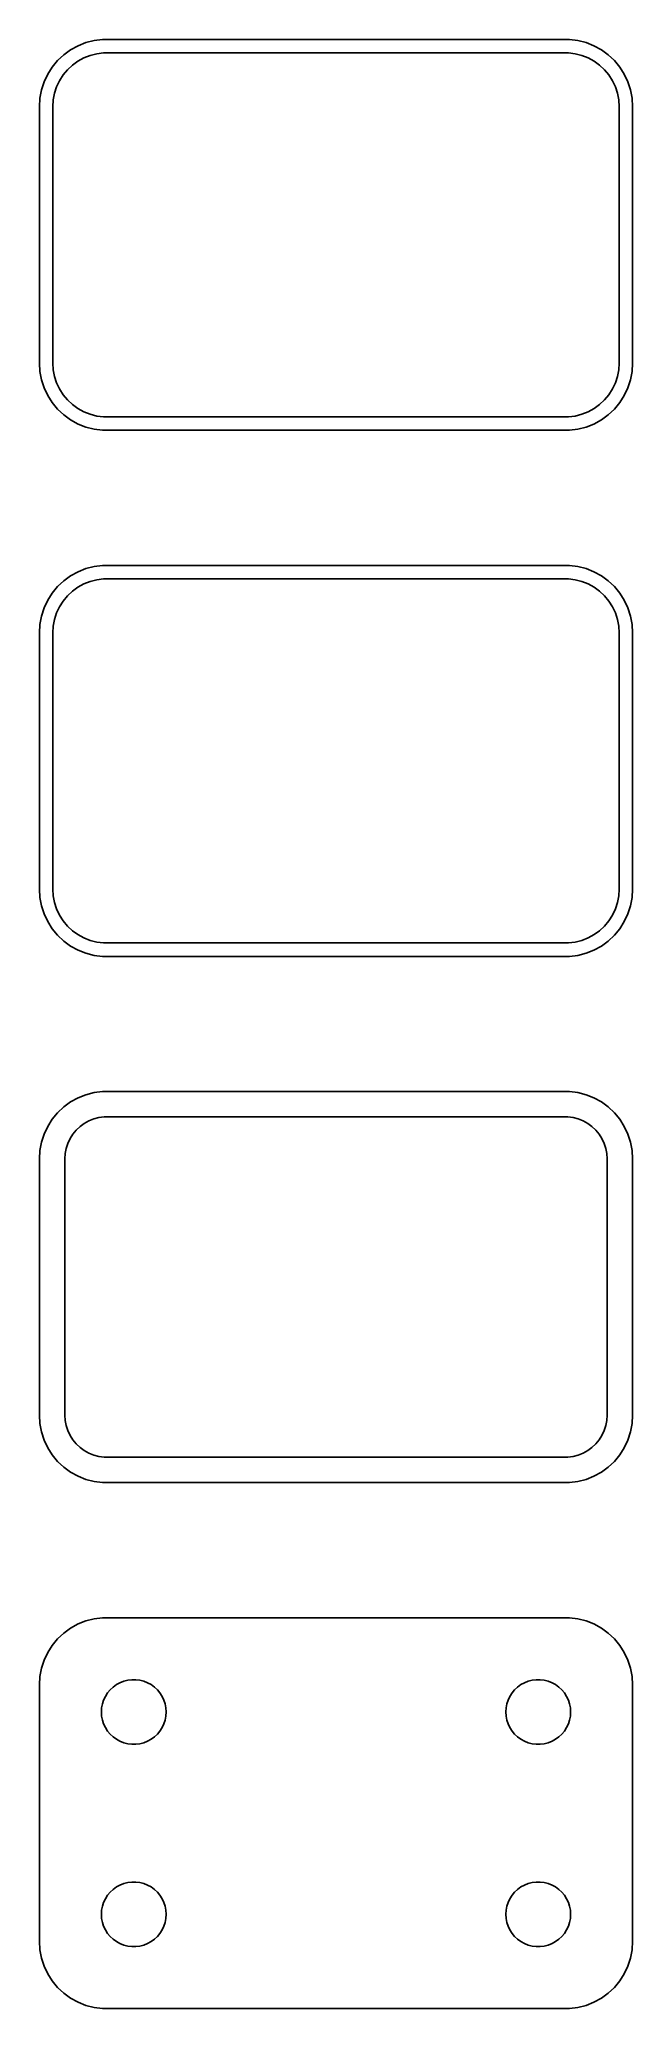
# Model space of a CAD drawing. Header units: metres. Extents: x -22 to 22, y 142 to 287.
import ezdxf

# ---------------------------------------------------------------- set-up
doc = ezdxf.new("R2010")
doc.units = ezdxf.units.M

msp = doc.modelspace()

# ---------------------------------------------------------------- linework, layer by layer
for p, q in [((-20.1871, 286.353), (-20.6448, 285.923)), ((-19.6791, 286.722), (-20.1871, 286.353)), ((-19.1289, 287.024), (-19.6791, 286.722)), ((-18.5451, 287.255), (-19.1289, 287.024)), ((-18.7031, 286.119), (-18.2361, 286.304)), ((-17.9369, 287.411), (-18.5451, 287.255)), ((-18.2361, 286.304), (-17.7495, 286.429)), ((-17.3139, 287.49), (-17.9369, 287.411)), ((-17.7495, 286.429), (-17.2512, 286.492)), ((17.3139, 287.49), (-17.3139, 287.49)), ((-17.2512, 286.492), (17.2512, 286.492)), ((17.2512, 286.492), (17.7495, 286.429)), ((17.9369, 287.411), (17.3139, 287.49)), ((17.7495, 286.429), (18.2361, 286.304)), ((18.5451, 287.255), (17.9369, 287.411)), ((18.2361, 286.304), (18.7031, 286.119)), ((19.1289, 287.024), (18.5451, 287.255)), ((19.6791, 286.722), (19.1289, 287.024)), ((20.1871, 286.353), (19.6791, 286.722)), ((20.6448, 285.923), (20.1871, 286.353)), ((-21.3815, 284.909), (-21.6489, 284.341)), ((-21.0451, 285.439), (-21.3815, 284.909)), ((-20.6448, 285.923), (-21.0451, 285.439)), ((-20.5052, 284.427), (-20.2361, 284.851)), ((-20.2361, 284.851), (-19.9159, 285.238)), ((-19.9159, 285.238), (-19.5497, 285.582)), ((-19.5497, 285.582), (-19.1433, 285.877)), ((-19.1433, 285.877), (-18.7031, 286.119)), ((18.7031, 286.119), (19.1433, 285.877)), ((19.1433, 285.877), (19.5497, 285.582)), ((19.5497, 285.582), (19.9159, 285.238)), ((19.9159, 285.238), (20.2361, 284.851)), ((20.2361, 284.851), (20.5052, 284.427)), ((21.0451, 285.439), (20.6448, 285.923)), ((21.3815, 284.909), (21.0451, 285.439)), ((21.6489, 284.341), (21.3815, 284.909)), ((-21.8429, 283.743), (-21.9606, 283.127)), ((-21.6489, 284.341), (-21.8429, 283.743)), ((-20.9684, 283.001), (-20.8743, 283.495)), ((-20.8743, 283.495), (-20.7191, 283.972)), ((-20.7191, 283.972), (-20.5052, 284.427)), ((20.5052, 284.427), (20.7191, 283.972)), ((20.7191, 283.972), (20.8743, 283.495)), ((20.8743, 283.495), (20.9684, 283.001)), ((21.8429, 283.743), (21.6489, 284.341)), ((21.9606, 283.127), (21.8429, 283.743)), ((-21.9606, 283.127), (-22, 282.5)), ((-22, 282.5), (-22, 263.5)), ((-21, 282.5), (-20.9684, 283.001)), ((-21, 263.5), (-21, 282.5)), ((20.9684, 283.001), (21, 282.5)), ((21, 282.5), (21, 263.5)), ((22, 282.5), (21.9606, 283.127)), ((22, 263.5), (22, 282.5)), ((-22, 263.5), (-21.9606, 262.873)), ((-21.9606, 262.873), (-21.8429, 262.257)), ((-20.9684, 262.999), (-21, 263.5)), ((-20.8743, 262.505), (-20.9684, 262.999)), ((20.9684, 262.999), (20.8743, 262.505)), ((21, 263.5), (20.9684, 262.999)), ((21.8429, 262.257), (21.9606, 262.873)), ((21.9606, 262.873), (22, 263.5)), ((-21.8429, 262.257), (-21.6489, 261.659)), ((-21.6489, 261.659), (-21.3815, 261.091)), ((-20.7191, 262.028), (-20.8743, 262.505)), ((-20.5052, 261.573), (-20.7191, 262.028)), ((-20.2361, 261.149), (-20.5052, 261.573)), ((20.5052, 261.573), (20.2361, 261.149)), ((20.7191, 262.028), (20.5052, 261.573)), ((20.8743, 262.505), (20.7191, 262.028)), ((21.3815, 261.091), (21.6489, 261.659)), ((21.6489, 261.659), (21.8429, 262.257)), ((-21.3815, 261.091), (-21.0451, 260.561)), ((-21.0451, 260.561), (-20.6448, 260.077)), ((-20.6448, 260.077), (-20.1871, 259.647)), ((-19.9159, 260.762), (-20.2361, 261.149)), ((-19.5497, 260.418), (-19.9159, 260.762)), ((-19.1433, 260.123), (-19.5497, 260.418)), ((-18.7031, 259.881), (-19.1433, 260.123)), ((-18.2361, 259.696), (-18.7031, 259.881)), ((18.7031, 259.881), (18.2361, 259.696)), ((19.1433, 260.123), (18.7031, 259.881)), ((19.5497, 260.418), (19.1433, 260.123)), ((19.9159, 260.762), (19.5497, 260.418)), ((20.2361, 261.149), (19.9159, 260.762)), ((20.1871, 259.647), (20.6448, 260.077)), ((20.6448, 260.077), (21.0451, 260.561)), ((21.0451, 260.561), (21.3815, 261.091)), ((-20.1871, 259.647), (-19.6791, 259.278)), ((-19.6791, 259.278), (-19.1289, 258.976)), ((-19.1289, 258.976), (-18.5451, 258.745)), ((-18.5451, 258.745), (-17.9369, 258.589)), ((-17.7495, 259.571), (-18.2361, 259.696)), ((-17.9369, 258.589), (-17.3139, 258.51)), ((-17.2512, 259.508), (-17.7495, 259.571)), ((-17.3139, 258.51), (17.3139, 258.51)), ((17.2512, 259.508), (-17.2512, 259.508)), ((17.7495, 259.571), (17.2512, 259.508)), ((17.3139, 258.51), (17.9369, 258.589)), ((18.2361, 259.696), (17.7495, 259.571)), ((17.9369, 258.589), (18.5451, 258.745)), ((18.5451, 258.745), (19.1289, 258.976)), ((19.1289, 258.976), (19.6791, 259.278)), ((19.6791, 259.278), (20.1871, 259.647)), ((-18.5451, 248.255), (-19.1289, 248.024)), ((-17.9369, 248.411), (-18.5451, 248.255)), ((-17.3139, 248.49), (-17.9369, 248.411)), ((17.3139, 248.49), (-17.3139, 248.49)), ((17.9369, 248.411), (17.3139, 248.49)), ((18.5451, 248.255), (17.9369, 248.411)), ((19.1289, 248.024), (18.5451, 248.255)), ((-20.6448, 246.923), (-21.0451, 246.439)), ((-20.1871, 247.353), (-20.6448, 246.923)), ((-19.6791, 247.722), (-20.1871, 247.353)), ((-19.1289, 248.024), (-19.6791, 247.722)), ((-19.5497, 246.582), (-19.1433, 246.877)), ((-19.1433, 246.877), (-18.7031, 247.119)), ((-18.7031, 247.119), (-18.2361, 247.304)), ((-18.2361, 247.304), (-17.7495, 247.429)), ((-17.7495, 247.429), (-17.2512, 247.492)), ((-17.2512, 247.492), (17.2512, 247.492)), ((17.2512, 247.492), (17.7495, 247.429)), ((17.7495, 247.429), (18.2361, 247.304)), ((18.2361, 247.304), (18.7031, 247.119)), ((18.7031, 247.119), (19.1433, 246.877)), ((19.6791, 247.722), (19.1289, 248.024)), ((19.1433, 246.877), (19.5497, 246.582)), ((20.1871, 247.353), (19.6791, 247.722)), ((20.6448, 246.923), (20.1871, 247.353)), ((21.0451, 246.439), (20.6448, 246.923)), ((-21.6489, 245.341), (-21.8429, 244.743)), ((-21.3815, 245.909), (-21.6489, 245.341)), ((-21.0451, 246.439), (-21.3815, 245.909)), ((-20.7191, 244.972), (-20.5052, 245.427)), ((-20.5052, 245.427), (-20.2361, 245.851)), ((-20.2361, 245.851), (-19.9159, 246.238)), ((-19.9159, 246.238), (-19.5497, 246.582)), ((19.5497, 246.582), (19.9159, 246.238)), ((19.9159, 246.238), (20.2361, 245.851)), ((20.2361, 245.851), (20.5052, 245.427)), ((20.5052, 245.427), (20.7191, 244.972)), ((21.3815, 245.909), (21.0451, 246.439)), ((21.6489, 245.341), (21.3815, 245.909)), ((21.8429, 244.743), (21.6489, 245.341)), ((-21.9606, 244.127), (-22, 243.5)), ((-21.8429, 244.743), (-21.9606, 244.127)), ((-21, 243.5), (-20.9684, 244.001)), ((-20.9684, 244.001), (-20.8743, 244.495)), ((-20.8743, 244.495), (-20.7191, 244.972)), ((20.7191, 244.972), (20.8743, 244.495)), ((20.8743, 244.495), (20.9684, 244.001)), ((20.9684, 244.001), (21, 243.5)), ((21.9606, 244.127), (21.8429, 244.743)), ((22, 243.5), (21.9606, 244.127)), ((-22, 243.5), (-22, 224.5)), ((-21, 224.5), (-21, 243.5)), ((21, 243.5), (21, 224.5)), ((22, 224.5), (22, 243.5)), ((-22, 224.5), (-21.9606, 223.873)), ((-21.9606, 223.873), (-21.8429, 223.257)), ((-20.9684, 223.999), (-21, 224.5)), ((-20.8743, 223.505), (-20.9684, 223.999)), ((-20.7191, 223.028), (-20.8743, 223.505)), ((20.8743, 223.505), (20.7191, 223.028)), ((20.9684, 223.999), (20.8743, 223.505)), ((21, 224.5), (20.9684, 223.999)), ((21.8429, 223.257), (21.9606, 223.873)), ((21.9606, 223.873), (22, 224.5)), ((-21.8429, 223.257), (-21.6489, 222.659)), ((-21.6489, 222.659), (-21.3815, 222.091)), ((-21.3815, 222.091), (-21.0451, 221.561)), ((-20.5052, 222.573), (-20.7191, 223.028)), ((-20.2361, 222.149), (-20.5052, 222.573)), ((-19.9159, 221.762), (-20.2361, 222.149)), ((20.2361, 222.149), (19.9159, 221.762)), ((20.5052, 222.573), (20.2361, 222.149)), ((20.7191, 223.028), (20.5052, 222.573)), ((21.0451, 221.561), (21.3815, 222.091)), ((21.3815, 222.091), (21.6489, 222.659)), ((21.6489, 222.659), (21.8429, 223.257)), ((-21.0451, 221.561), (-20.6448, 221.077)), ((-20.6448, 221.077), (-20.1871, 220.647)), ((-20.1871, 220.647), (-19.6791, 220.278)), ((-19.5497, 221.418), (-19.9159, 221.762)), ((-19.1433, 221.123), (-19.5497, 221.418)), ((-18.7031, 220.881), (-19.1433, 221.123)), ((-18.2361, 220.696), (-18.7031, 220.881)), ((-17.7495, 220.571), (-18.2361, 220.696)), ((-17.2512, 220.508), (-17.7495, 220.571)), ((17.2512, 220.508), (-17.2512, 220.508)), ((17.7495, 220.571), (17.2512, 220.508)), ((18.2361, 220.696), (17.7495, 220.571)), ((18.7031, 220.881), (18.2361, 220.696)), ((19.1433, 221.123), (18.7031, 220.881)), ((19.5497, 221.418), (19.1433, 221.123)), ((19.9159, 221.762), (19.5497, 221.418)), ((19.6791, 220.278), (20.1871, 220.647)), ((20.1871, 220.647), (20.6448, 221.077)), ((20.6448, 221.077), (21.0451, 221.561)), ((-19.6791, 220.278), (-19.1289, 219.976)), ((-19.1289, 219.976), (-18.5451, 219.745)), ((-18.5451, 219.745), (-17.9369, 219.589)), ((-17.9369, 219.589), (-17.3139, 219.51)), ((-17.3139, 219.51), (17.3139, 219.51)), ((17.3139, 219.51), (17.9369, 219.589)), ((17.9369, 219.589), (18.5451, 219.745)), ((18.5451, 219.745), (19.1289, 219.976)), ((19.1289, 219.976), (19.6791, 220.278)), ((-19.1289, 209.024), (-19.6791, 208.722)), ((-18.5451, 209.255), (-19.1289, 209.024)), ((-17.9369, 209.411), (-18.5451, 209.255)), ((-17.3139, 209.49), (-17.9369, 209.411)), ((17.3139, 209.49), (-17.3139, 209.49)), ((17.9369, 209.411), (17.3139, 209.49)), ((18.5451, 209.255), (17.9369, 209.411)), ((19.1289, 209.024), (18.5451, 209.255)), ((19.6791, 208.722), (19.1289, 209.024)), ((-21.0451, 207.439), (-21.3815, 206.909)), ((-20.6448, 207.923), (-21.0451, 207.439)), ((-20.1871, 208.353), (-20.6448, 207.923)), ((-19.6791, 208.722), (-20.1871, 208.353)), ((-18.668, 207.128), (-18.3254, 207.317)), ((-18.3254, 207.317), (-17.9619, 207.461)), ((-17.9619, 207.461), (-17.5833, 207.558)), ((-17.5833, 207.558), (-17.1954, 207.607)), ((-17.1954, 207.607), (17.1954, 207.607)), ((17.1954, 207.607), (17.5833, 207.558)), ((17.5833, 207.558), (17.9619, 207.461)), ((17.9619, 207.461), (18.3254, 207.317)), ((18.3254, 207.317), (18.668, 207.128)), ((20.1871, 208.353), (19.6791, 208.722)), ((20.6448, 207.923), (20.1871, 208.353)), ((21.0451, 207.439), (20.6448, 207.923)), ((21.3815, 206.909), (21.0451, 207.439)), ((-21.6489, 206.341), (-21.8429, 205.743)), ((-21.3815, 206.909), (-21.6489, 206.341)), ((-19.8943, 205.646), (-19.7279, 206)), ((-19.7279, 206), (-19.5184, 206.33)), ((-19.5184, 206.33), (-19.2692, 206.631)), ((-19.2692, 206.631), (-18.9842, 206.899)), ((-18.9842, 206.899), (-18.668, 207.128)), ((18.668, 207.128), (18.9842, 206.899)), ((18.9842, 206.899), (19.2692, 206.631)), ((19.2692, 206.631), (19.5184, 206.33)), ((19.5184, 206.33), (19.7279, 206)), ((19.7279, 206), (19.8943, 205.646)), ((21.6489, 206.341), (21.3815, 206.909)), ((21.8429, 205.743), (21.6489, 206.341)), ((-21.9606, 205.127), (-22, 204.5)), ((-22, 204.5), (-22, 185.5)), ((-21.8429, 205.743), (-21.9606, 205.127)), ((-20.1129, 204.5), (-20.0884, 204.89)), ((-20.1129, 185.5), (-20.1129, 204.5)), ((-20.0884, 204.89), (-20.0151, 205.274)), ((-20.0151, 205.274), (-19.8943, 205.646)), ((19.8943, 205.646), (20.0151, 205.274)), ((20.0151, 205.274), (20.0884, 204.89)), ((20.0884, 204.89), (20.1129, 204.5)), ((20.1129, 204.5), (20.1129, 185.5)), ((21.9606, 205.127), (21.8429, 205.743)), ((22, 204.5), (21.9606, 205.127)), ((22, 185.5), (22, 204.5)), ((-22, 185.5), (-21.9606, 184.873)), ((-20.0884, 185.11), (-20.1129, 185.5)), ((20.1129, 185.5), (20.0884, 185.11)), ((21.9606, 184.873), (22, 185.5)), ((-21.9606, 184.873), (-21.8429, 184.257)), ((-21.8429, 184.257), (-21.6489, 183.659)), ((-20.0151, 184.726), (-20.0884, 185.11)), ((-19.8943, 184.354), (-20.0151, 184.726)), ((-19.7279, 184), (-19.8943, 184.354)), ((-19.5184, 183.67), (-19.7279, 184)), ((19.7279, 184), (19.5184, 183.67)), ((19.8943, 184.354), (19.7279, 184)), ((20.0151, 184.726), (19.8943, 184.354)), ((20.0884, 185.11), (20.0151, 184.726)), ((21.6489, 183.659), (21.8429, 184.257)), ((21.8429, 184.257), (21.9606, 184.873)), ((-21.6489, 183.659), (-21.3815, 183.091)), ((-21.3815, 183.091), (-21.0451, 182.561)), ((-21.0451, 182.561), (-20.6448, 182.077)), ((-19.2692, 183.369), (-19.5184, 183.67)), ((-18.9842, 183.101), (-19.2692, 183.369)), ((-18.668, 182.872), (-18.9842, 183.101)), ((-18.3254, 182.683), (-18.668, 182.872)), ((-17.9619, 182.539), (-18.3254, 182.683)), ((-17.5833, 182.442), (-17.9619, 182.539)), ((17.9619, 182.539), (17.5833, 182.442)), ((18.3254, 182.683), (17.9619, 182.539)), ((18.668, 182.872), (18.3254, 182.683)), ((18.9842, 183.101), (18.668, 182.872)), ((19.2692, 183.369), (18.9842, 183.101)), ((19.5184, 183.67), (19.2692, 183.369)), ((20.6448, 182.077), (21.0451, 182.561)), ((21.0451, 182.561), (21.3815, 183.091)), ((21.3815, 183.091), (21.6489, 183.659)), ((-20.6448, 182.077), (-20.1871, 181.647)), ((-20.1871, 181.647), (-19.6791, 181.278)), ((-19.6791, 181.278), (-19.1289, 180.976)), ((-17.1954, 182.393), (-17.5833, 182.442)), ((17.1954, 182.393), (-17.1954, 182.393)), ((17.5833, 182.442), (17.1954, 182.393)), ((19.1289, 180.976), (19.6791, 181.278)), ((19.6791, 181.278), (20.1871, 181.647)), ((20.1871, 181.647), (20.6448, 182.077)), ((-19.1289, 180.976), (-18.5451, 180.745)), ((-18.5451, 180.745), (-17.9369, 180.589)), ((-17.9369, 180.589), (-17.3139, 180.51)), ((-17.3139, 180.51), (17.3139, 180.51)), ((17.3139, 180.51), (17.9369, 180.589)), ((17.9369, 180.589), (18.5451, 180.745)), ((18.5451, 180.745), (19.1289, 180.976)), ((-20.1871, 169.353), (-20.6448, 168.923)), ((-19.6791, 169.722), (-20.1871, 169.353)), ((-19.1289, 170.024), (-19.6791, 169.722)), ((-18.5451, 170.255), (-19.1289, 170.024)), ((-17.9369, 170.411), (-18.5451, 170.255)), ((-17.3139, 170.49), (-17.9369, 170.411)), ((17.3139, 170.49), (-17.3139, 170.49)), ((17.9369, 170.411), (17.3139, 170.49)), ((18.5451, 170.255), (17.9369, 170.411)), ((19.1289, 170.024), (18.5451, 170.255)), ((19.6791, 169.722), (19.1289, 170.024)), ((20.1871, 169.353), (19.6791, 169.722)), ((20.6448, 168.923), (20.1871, 169.353)), ((-21.3815, 167.909), (-21.6489, 167.341)), ((-21.0451, 168.439), (-21.3815, 167.909)), ((-20.6448, 168.923), (-21.0451, 168.439)), ((21.0451, 168.439), (20.6448, 168.923)), ((21.3815, 167.909), (21.0451, 168.439)), ((21.6489, 167.341), (21.3815, 167.909)), ((-21.8429, 166.743), (-21.9606, 166.127)), ((-21.6489, 167.341), (-21.8429, 166.743)), ((21.8429, 166.743), (21.6489, 167.341)), ((21.9606, 166.127), (21.8429, 166.743)), ((-21.9606, 166.127), (-22, 165.5)), ((-22, 165.5), (-22, 146.5)), ((-16.9416, 164.911), (-16.7495, 165.143)), ((-16.7495, 165.143), (-16.5298, 165.349)), ((-16.5298, 165.349), (-16.286, 165.526)), ((-16.286, 165.526), (-16.0219, 165.672)), ((-16.0219, 165.672), (-15.7416, 165.783)), ((-15.7416, 165.783), (-15.4497, 165.857)), ((-15.4497, 165.857), (-15.1507, 165.895)), ((-15.1507, 165.895), (-14.8493, 165.895)), ((-14.8493, 165.895), (-14.5503, 165.857)), ((-14.5503, 165.857), (-14.2583, 165.783)), ((-14.2583, 165.783), (-13.9781, 165.672)), ((-13.9781, 165.672), (-13.714, 165.526)), ((-13.714, 165.526), (-13.4702, 165.349)), ((-13.4702, 165.349), (-13.2505, 165.143)), ((-13.2505, 165.143), (-13.0583, 164.911)), ((13.0583, 164.911), (13.2505, 165.143)), ((13.2505, 165.143), (13.4702, 165.349)), ((13.4702, 165.349), (13.714, 165.526)), ((13.714, 165.526), (13.9781, 165.672)), ((13.9781, 165.672), (14.2583, 165.783)), ((14.2583, 165.783), (14.5503, 165.857)), ((14.5503, 165.857), (14.8493, 165.895)), ((14.8493, 165.895), (15.1507, 165.895)), ((15.1507, 165.895), (15.4497, 165.857)), ((15.4497, 165.857), (15.7416, 165.783)), ((15.7416, 165.783), (16.0219, 165.672)), ((16.0219, 165.672), (16.286, 165.526)), ((16.286, 165.526), (16.5298, 165.349)), ((16.5298, 165.349), (16.7495, 165.143)), ((16.7495, 165.143), (16.9416, 164.911)), ((22, 165.5), (21.9606, 166.127)), ((22, 146.5), (22, 165.5)), ((-17.4, 163.5), (-17.3811, 163.801)), ((-17.3811, 163.199), (-17.4, 163.5)), ((-17.3811, 163.801), (-17.3246, 164.097)), ((-17.3246, 164.097), (-17.2315, 164.383)), ((-17.2315, 164.383), (-17.1031, 164.656)), ((-17.1031, 164.656), (-16.9416, 164.911)), ((-13.0583, 164.911), (-12.8969, 164.656)), ((-12.8969, 164.656), (-12.7685, 164.383)), ((-12.7685, 164.383), (-12.6754, 164.097)), ((-12.6754, 164.097), (-12.6189, 163.801)), ((-12.6189, 163.801), (-12.6, 163.5)), ((-12.6, 163.5), (-12.6189, 163.199)), ((12.6, 163.5), (12.6189, 163.801)), ((12.6189, 163.199), (12.6, 163.5)), ((12.6189, 163.801), (12.6754, 164.097)), ((12.6754, 164.097), (12.7685, 164.383)), ((12.7685, 164.383), (12.8969, 164.656)), ((12.8969, 164.656), (13.0583, 164.911)), ((16.9416, 164.911), (17.1031, 164.656)), ((17.1031, 164.656), (17.2315, 164.383)), ((17.2315, 164.383), (17.3246, 164.097)), ((17.3246, 164.097), (17.3811, 163.801)), ((17.3811, 163.801), (17.4, 163.5)), ((17.4, 163.5), (17.3811, 163.199)), ((-17.3246, 162.903), (-17.3811, 163.199)), ((-17.2315, 162.617), (-17.3246, 162.903)), ((-17.1031, 162.344), (-17.2315, 162.617)), ((-16.9416, 162.089), (-17.1031, 162.344)), ((-16.7495, 161.857), (-16.9416, 162.089)), ((-13.0583, 162.089), (-13.2505, 161.857)), ((-12.8969, 162.344), (-13.0583, 162.089)), ((-12.7685, 162.617), (-12.8969, 162.344)), ((-12.6754, 162.903), (-12.7685, 162.617)), ((-12.6189, 163.199), (-12.6754, 162.903)), ((12.6754, 162.903), (12.6189, 163.199)), ((12.7685, 162.617), (12.6754, 162.903)), ((12.8969, 162.344), (12.7685, 162.617)), ((13.0583, 162.089), (12.8969, 162.344)), ((13.2505, 161.857), (13.0583, 162.089)), ((16.9416, 162.089), (16.7495, 161.857)), ((17.1031, 162.344), (16.9416, 162.089)), ((17.2315, 162.617), (17.1031, 162.344)), ((17.3246, 162.903), (17.2315, 162.617)), ((17.3811, 163.199), (17.3246, 162.903)), ((-16.5298, 161.651), (-16.7495, 161.857)), ((-16.286, 161.474), (-16.5298, 161.651)), ((-16.0219, 161.328), (-16.286, 161.474)), ((-15.7416, 161.217), (-16.0219, 161.328)), ((-15.4497, 161.143), (-15.7416, 161.217)), ((-15.1507, 161.105), (-15.4497, 161.143)), ((-14.8493, 161.105), (-15.1507, 161.105)), ((-14.5503, 161.143), (-14.8493, 161.105)), ((-14.2583, 161.217), (-14.5503, 161.143)), ((-13.9781, 161.328), (-14.2583, 161.217)), ((-13.714, 161.474), (-13.9781, 161.328)), ((-13.4702, 161.651), (-13.714, 161.474)), ((-13.2505, 161.857), (-13.4702, 161.651)), ((13.4702, 161.651), (13.2505, 161.857)), ((13.714, 161.474), (13.4702, 161.651)), ((13.9781, 161.328), (13.714, 161.474)), ((14.2583, 161.217), (13.9781, 161.328)), ((14.5503, 161.143), (14.2583, 161.217)), ((14.8493, 161.105), (14.5503, 161.143)), ((15.1507, 161.105), (14.8493, 161.105)), ((15.4497, 161.143), (15.1507, 161.105)), ((15.7416, 161.217), (15.4497, 161.143)), ((16.0219, 161.328), (15.7416, 161.217)), ((16.286, 161.474), (16.0219, 161.328)), ((16.5298, 161.651), (16.286, 161.474)), ((16.7495, 161.857), (16.5298, 161.651)), ((-16.5298, 150.349), (-16.286, 150.526)), ((-16.286, 150.526), (-16.0219, 150.672)), ((-16.0219, 150.672), (-15.7416, 150.783)), ((-15.7416, 150.783), (-15.4497, 150.857)), ((-15.4497, 150.857), (-15.1507, 150.895)), ((-15.1507, 150.895), (-14.8493, 150.895)), ((-14.8493, 150.895), (-14.5503, 150.857)), ((-14.5503, 150.857), (-14.2583, 150.783)), ((-14.2583, 150.783), (-13.9781, 150.672)), ((-13.9781, 150.672), (-13.714, 150.526)), ((-13.714, 150.526), (-13.4702, 150.349)), ((13.4702, 150.349), (13.714, 150.526)), ((13.714, 150.526), (13.9781, 150.672)), ((13.9781, 150.672), (14.2583, 150.783)), ((14.2583, 150.783), (14.5503, 150.857)), ((14.5503, 150.857), (14.8493, 150.895)), ((14.8493, 150.895), (15.1507, 150.895)), ((15.1507, 150.895), (15.4497, 150.857)), ((15.4497, 150.857), (15.7416, 150.783)), ((15.7416, 150.783), (16.0219, 150.672)), ((16.0219, 150.672), (16.286, 150.526)), ((16.286, 150.526), (16.5298, 150.349)), ((-17.3811, 148.801), (-17.3246, 149.097)), ((-17.3246, 149.097), (-17.2315, 149.383)), ((-17.2315, 149.383), (-17.1031, 149.656)), ((-17.1031, 149.656), (-16.9416, 149.911)), ((-16.9416, 149.911), (-16.7495, 150.143)), ((-16.7495, 150.143), (-16.5298, 150.349)), ((-13.4702, 150.349), (-13.2505, 150.143)), ((-13.2505, 150.143), (-13.0583, 149.911)), ((-13.0583, 149.911), (-12.8969, 149.656)), ((-12.8969, 149.656), (-12.7685, 149.383)), ((-12.7685, 149.383), (-12.6754, 149.097)), ((-12.6754, 149.097), (-12.6189, 148.801)), ((12.6189, 148.801), (12.6754, 149.097)), ((12.6754, 149.097), (12.7685, 149.383)), ((12.7685, 149.383), (12.8969, 149.656)), ((12.8969, 149.656), (13.0583, 149.911)), ((13.0583, 149.911), (13.2505, 150.143)), ((13.2505, 150.143), (13.4702, 150.349)), ((16.5298, 150.349), (16.7495, 150.143)), ((16.7495, 150.143), (16.9416, 149.911)), ((16.9416, 149.911), (17.1031, 149.656)), ((17.1031, 149.656), (17.2315, 149.383)), ((17.2315, 149.383), (17.3246, 149.097)), ((17.3246, 149.097), (17.3811, 148.801)), ((-17.4, 148.5), (-17.3811, 148.801)), ((-17.3811, 148.199), (-17.4, 148.5)), ((-17.3246, 147.903), (-17.3811, 148.199)), ((-17.2315, 147.617), (-17.3246, 147.903)), ((-17.1031, 147.344), (-17.2315, 147.617)), ((-12.7685, 147.617), (-12.8969, 147.344)), ((-12.6754, 147.903), (-12.7685, 147.617)), ((-12.6189, 148.199), (-12.6754, 147.903)), ((-12.6189, 148.801), (-12.6, 148.5)), ((-12.6, 148.5), (-12.6189, 148.199)), ((12.6, 148.5), (12.6189, 148.801)), ((12.6189, 148.199), (12.6, 148.5)), ((12.6754, 147.903), (12.6189, 148.199)), ((12.7685, 147.617), (12.6754, 147.903)), ((12.8969, 147.344), (12.7685, 147.617)), ((17.2315, 147.617), (17.1031, 147.344)), ((17.3246, 147.903), (17.2315, 147.617)), ((17.3811, 148.199), (17.3246, 147.903)), ((17.3811, 148.801), (17.4, 148.5)), ((17.4, 148.5), (17.3811, 148.199)), ((-22, 146.5), (-21.9606, 145.873)), ((-16.9416, 147.089), (-17.1031, 147.344)), ((-16.7495, 146.857), (-16.9416, 147.089)), ((-16.5298, 146.651), (-16.7495, 146.857)), ((-16.286, 146.474), (-16.5298, 146.651)), ((-16.0219, 146.328), (-16.286, 146.474)), ((-15.7416, 146.217), (-16.0219, 146.328)), ((-15.4497, 146.143), (-15.7416, 146.217)), ((-15.1507, 146.105), (-15.4497, 146.143)), ((-14.8493, 146.105), (-15.1507, 146.105)), ((-14.5503, 146.143), (-14.8493, 146.105)), ((-14.2583, 146.217), (-14.5503, 146.143)), ((-13.9781, 146.328), (-14.2583, 146.217)), ((-13.714, 146.474), (-13.9781, 146.328)), ((-13.4702, 146.651), (-13.714, 146.474)), ((-13.2505, 146.857), (-13.4702, 146.651)), ((-13.0583, 147.089), (-13.2505, 146.857)), ((-12.8969, 147.344), (-13.0583, 147.089)), ((13.0583, 147.089), (12.8969, 147.344)), ((13.2505, 146.857), (13.0583, 147.089)), ((13.4702, 146.651), (13.2505, 146.857)), ((13.714, 146.474), (13.4702, 146.651)), ((13.9781, 146.328), (13.714, 146.474)), ((14.2583, 146.217), (13.9781, 146.328)), ((14.5503, 146.143), (14.2583, 146.217)), ((14.8493, 146.105), (14.5503, 146.143)), ((15.1507, 146.105), (14.8493, 146.105)), ((15.4497, 146.143), (15.1507, 146.105)), ((15.7416, 146.217), (15.4497, 146.143)), ((16.0219, 146.328), (15.7416, 146.217)), ((16.286, 146.474), (16.0219, 146.328)), ((16.5298, 146.651), (16.286, 146.474)), ((16.7495, 146.857), (16.5298, 146.651)), ((16.9416, 147.089), (16.7495, 146.857)), ((17.1031, 147.344), (16.9416, 147.089)), ((21.9606, 145.873), (22, 146.5)), ((-21.9606, 145.873), (-21.8429, 145.257)), ((-21.8429, 145.257), (-21.6489, 144.659)), ((-21.6489, 144.659), (-21.3815, 144.091)), ((21.3815, 144.091), (21.6489, 144.659)), ((21.6489, 144.659), (21.8429, 145.257)), ((21.8429, 145.257), (21.9606, 145.873)), ((-21.3815, 144.091), (-21.0451, 143.561)), ((-21.0451, 143.561), (-20.6448, 143.077)), ((-20.6448, 143.077), (-20.1871, 142.647)), ((20.1871, 142.647), (20.6448, 143.077)), ((20.6448, 143.077), (21.0451, 143.561)), ((21.0451, 143.561), (21.3815, 144.091)), ((-20.1871, 142.647), (-19.6791, 142.278)), ((-19.6791, 142.278), (-19.1289, 141.976)), ((-19.1289, 141.976), (-18.5451, 141.745)), ((-18.5451, 141.745), (-17.9369, 141.589)), ((17.9369, 141.589), (18.5451, 141.745)), ((18.5451, 141.745), (19.1289, 141.976)), ((19.1289, 141.976), (19.6791, 142.278)), ((19.6791, 142.278), (20.1871, 142.647)), ((-17.9369, 141.589), (-17.3139, 141.51)), ((-17.3139, 141.51), (17.3139, 141.51)), ((17.3139, 141.51), (17.9369, 141.589))]:
    msp.add_line(p, q)

doc.saveas('drawing.dxf')
